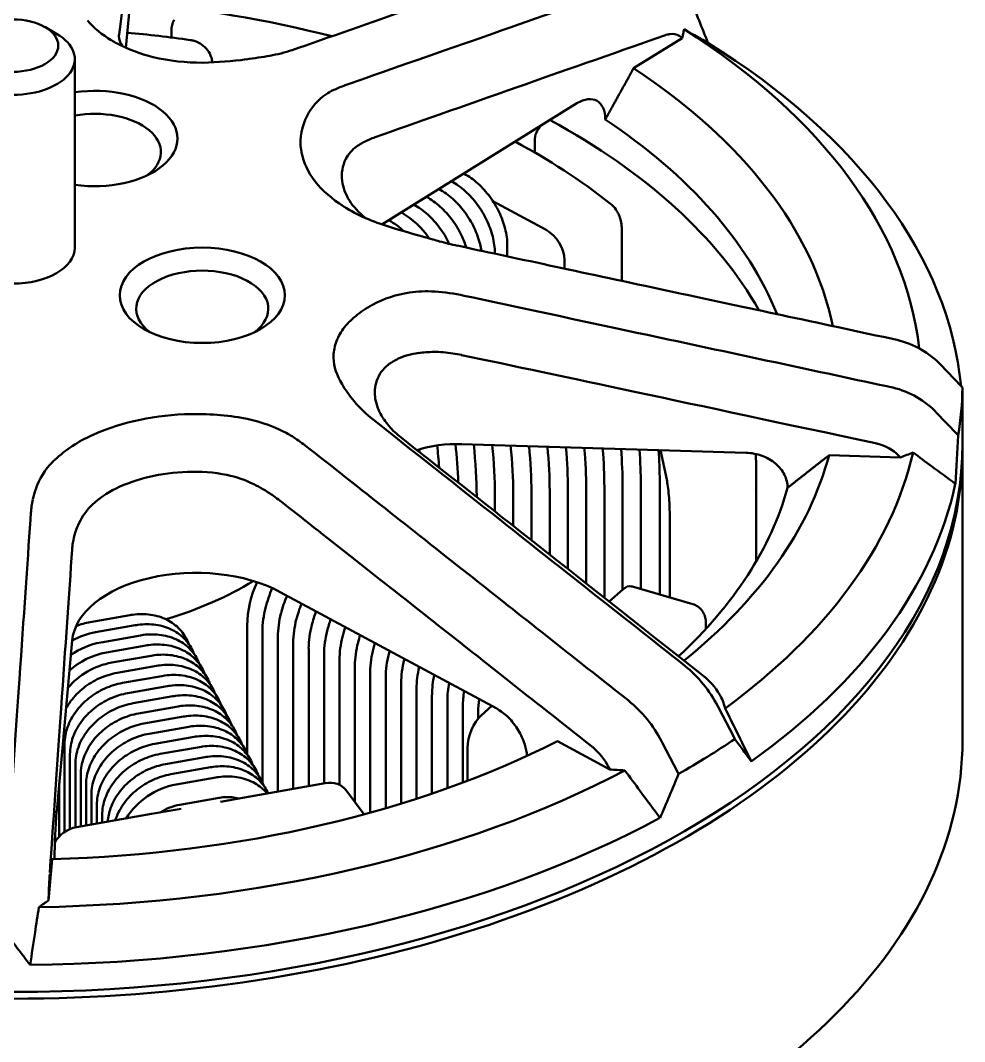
# Model space of a CAD drawing. Header units: millimetres. Extents: x 145 to 303, y 101 to 203.
# Drawn here: x 158.92 to 170.36, y 156.33 to 168.7 of the extents above; entities that cross this region are included whole.
import ezdxf

# ---------------------------------------------------------------- set-up
doc = ezdxf.new("R2010")
doc.units = ezdxf.units.MM
doc.header["$LTSCALE"] = 0.75
doc.layers.add('Visible', color=7, linetype='Continuous', lineweight=50)

msp = doc.modelspace()

# ---------------------------------------------------------------- linework, layer by layer
at = {"layer": 'Visible', "extrusion": (-1e-16, 0.816497, 0.57735)}
for p, q in [((160.3, 169.435), (160.203, 168.363)), ((159.222, 168.616), (159.363, 168.534)), ((160.754, 168.489), (160.754, 168.573)), ((160.025, 168.457), (160.028, 168.455)), ((166.35, 168.116), (166.94, 168.482)), ((166.928, 168.493), (166.937, 168.485)), ((166.937, 168.485), (166.94, 168.482)), ((162.217, 168.336), (162.291, 168.362)), ((159.583, 165.942), (159.583, 168.228)), ((161.134, 168.184), (161.139, 168.184)), ((162.931, 167.936), (162.858, 167.91)), ((165.664, 167.692), (163.3, 166.227)), ((165.153, 167.096), (165.153, 167.237)), ((164.293, 166.843), (164.299, 166.84)), ((163.99, 166.655), (163.995, 166.652)), ((164.142, 166.749), (164.147, 166.746)), ((163.838, 166.561), (163.843, 166.558)), ((163.686, 166.467), (163.692, 166.464)), ((164.647, 166.507), (165.293, 166.159)), ((163.383, 166.279), (163.388, 166.276)), ((163.535, 166.373), (163.54, 166.37)), ((166.206, 166.191), (166.206, 165.543)), ((164.216, 165.969), (164.325, 165.945)), ((164.821, 165.973), (164.821, 165.839)), ((164.67, 165.879), (164.67, 165.872)), ((165.514, 165.795), (165.514, 165.691)), ((164.406, 165.34), (164.298, 165.363)), ((163.189, 165.254), (163.186, 165.251)), ((169.47, 164.843), (169.503, 164.836)), ((162.716, 164.613), (162.717, 164.61)), ((163.49, 164.596), (163.492, 164.597)), ((170.064, 164.533), (170.32, 164.264)), ((163.217, 164.222), (163.217, 164.224)), ((169.451, 164.259), (169.417, 164.266)), ((170.32, 164.264), (170.333, 164.25)), ((170.333, 164.174), (170.333, 163.574)), ((170.267, 163.686), (170.012, 163.955)), ((163.195, 163.864), (163.275, 163.802)), ((170.28, 163.673), (170.267, 163.686)), ((167.713, 163.462), (164.268, 163.566)), ((162.494, 163.456), (162.415, 163.519)), ((166.675, 163.493), (166.751, 163.138)), ((168.717, 163.431), (169.581, 163.405)), ((169.563, 163.425), (169.576, 163.411)), ((170.333, 163.492), (170.333, 159.981)), ((167.833, 163.329), (167.833, 162.144)), ((169.576, 163.411), (169.581, 163.405)), ((166.217, 161.806), (166.217, 163.065)), ((166.438, 163.081), (166.438, 161.811)), ((166.667, 163.121), (166.667, 161.745)), ((164.451, 162.94), (164.451, 162.925)), ((164.671, 162.751), (164.671, 162.956)), ((164.892, 162.971), (164.892, 162.577)), ((165.113, 162.987), (165.113, 162.403)), ((165.334, 163.003), (165.334, 162.229)), ((165.555, 163.018), (165.555, 162.055)), ((165.776, 163.034), (165.776, 161.881)), ((165.996, 163.05), (165.996, 161.707)), ((167.805, 163.013), (167.805, 163.013)), ((159.052, 162.734), (159.046, 162.652)), ((166.788, 162.72), (166.788, 161.71)), ((167.068, 161.629), (166.321, 161.845)), ((164.693, 160.365), (162.072, 161.775)), ((166.219, 161.807), (166.055, 161.661)), ((160.249, 161.496), (159.771, 161.412)), ((160.314, 161.374), (159.836, 161.289)), ((161.669, 161.371), (161.669, 159.82)), ((167.226, 161.393), (167.226, 161.331)), ((160.379, 161.251), (159.901, 161.166)), ((161.856, 161.301), (161.856, 159.471)), ((162.042, 161.231), (162.042, 159.359)), ((159.551, 161.187), (159.364, 159.122)), ((160.444, 161.128), (159.966, 161.043)), ((162.229, 161.161), (162.229, 159.392)), ((162.416, 161.091), (162.416, 159.425)), ((160.509, 161.005), (160.031, 160.921)), ((162.602, 161.022), (162.602, 159.458)), ((160.574, 160.882), (160.096, 160.798)), ((162.789, 160.952), (162.789, 159.441)), ((162.975, 160.882), (162.975, 159.234)), ((166.945, 160.903), (166.969, 160.884)), ((160.639, 160.759), (160.161, 160.675)), ((163.162, 160.812), (163.162, 159.104)), ((163.349, 160.742), (163.349, 159.157)), ((160.704, 160.636), (160.226, 160.552)), ((163.535, 160.672), (163.535, 159.213)), ((163.722, 160.602), (163.722, 159.272)), ((160.769, 160.514), (160.291, 160.429)), ((163.908, 160.532), (163.908, 159.334)), ((164.095, 160.462), (164.095, 159.399)), ((166.287, 160.462), (166.263, 160.481)), ((167.421, 160.48), (167.411, 160.499)), ((167.425, 160.472), (167.421, 160.48)), ((160.834, 160.391), (160.356, 160.306)), ((164.282, 160.392), (164.282, 159.467)), ((164.633, 160.397), (164.504, 160.282)), ((167.38, 160.377), (167.568, 160.014)), ((160.899, 160.268), (160.421, 160.184)), ((164.468, 160.322), (164.468, 160.245)), ((160.964, 160.145), (160.486, 160.061)), ((161.03, 160.022), (160.551, 159.938)), ((165.428, 159.969), (166.061, 159.628)), ((166.665, 160.013), (166.665, 160.013)), ((167.568, 160.014), (167.577, 159.996)), ((159.46, 159.936), (159.46, 158.871)), ((161.095, 159.899), (160.616, 159.815)), ((164.339, 159.891), (164.339, 159.489)), ((166.885, 159.591), (166.697, 159.954)), ((159.525, 159.813), (159.525, 158.906)), ((161.16, 159.777), (160.681, 159.692)), ((165.048, 159.834), (165.048, 159.834)), ((159.59, 159.69), (159.59, 158.926)), ((161.225, 159.654), (160.747, 159.569)), ((166.047, 159.654), (166.057, 159.636)), ((166.057, 159.636), (166.061, 159.628)), ((159.655, 159.567), (159.655, 158.938)), ((161.29, 159.531), (160.812, 159.446)), ((166.894, 159.573), (166.885, 159.591)), ((159.395, 159.467), (159.395, 158.817)), ((159.72, 159.445), (159.72, 158.949)), ((162.615, 159.46), (161.707, 159.3)), ((163.088, 159.084), (162.866, 159.38)), ((159.785, 159.322), (159.785, 158.961)), ((161.333, 159.285), (160.855, 159.2)), ((161.707, 159.3), (161.348, 159.237)), ((159.85, 159.199), (159.85, 158.972)), ((160.87, 159.152), (160.511, 159.089)), ((160.511, 159.089), (159.603, 158.929)), ((159.915, 159.076), (159.915, 158.984)), ((159.266, 158.043), (159.311, 158.542)), ((159.266, 158.051), (159.267, 158.072)), ((159.266, 158.043), (159.266, 158.051))]:
    msp.add_line(p, q, dxfattribs=at)
at = {"layer": 'Visible', "extrusion": (1e-16, 1e-16, -1)}
for centre, radius, start, end in [((-160.628, 169.475), 1.184, 300.6248, 318.7904), ((-137.892, 171.499), 31.359, 202.3516, 203.4073)]:
    msp.add_arc(centre, radius, start, end, dxfattribs=at)
at = {"layer": 'Visible'}
for centre, radius, start, end in [((161.018, 168.574), 0.264, 151.2628, 179.914), ((160.275, 168.505), 0.157, 172.4325, 188.1131), ((158.871, 153.705), 14.903, 81.8586, 84.8105), ((163.026, 167.203), 0.72, 115.2955, 124.0935), ((165.41, 167.239), 0.257, 134.3757, 180.4821), ((163.236, 166.831), 0.415, 125.9742, 153.1129), ((161.276, 160.369), 7.765, 51.861, 62.0486), ((163.28, 166.813), 0.463, 153.5516, 187.3274), ((162.948, 165.484), 0.906, 46.6453, 60.9381), ((163.053, 165.513), 0.985, 33.4101, 60.3713), ((163.775, 162.928), 2.491, 77.8809, 86.1358), ((163.838, 164.035), 1.381, 98.4062, 118.0136), ((169.287, 163.763), 1.094, 45.7275, 78.6117), ((163.863, 163.791), 0.887, 97.6385, 114.6784), ((163.923, 163.411), 1.271, 89.6833, 98.0843), ((163.924, 163.11), 1.573, 81.382, 89.7688), ((163.893, 162.872), 1.813, 78.0488, 81.5323), ((163.621, 164.199), 0.405, 143.5401, 176.524), ((169.234, 163.187), 1.094, 45.6561, 78.563), ((163.916, 164.266), 0.713, 201.6676, 214.3759), ((161.331, 162.188), 1.718, 63.0946, 80.874), ((161.397, 162.337), 1.556, 56.7996, 62.7852), ((160.45, 162.185), 1.627, 115.0432, 134.2166), ((169.175, 163.041), 0.546, 44.6398, 77.0629), ((161.038, 161.318), 1.915, 78.2939, 92.7293), ((161.141, 161.843), 1.38, 63.752, 78.0794), ((160.074, 162.684), 1.021, 160.7537, 167.8967), ((163.017, 161.336), 1.348, 155.5113, 178.5073), ((163.034, 161.287), 1.179, 165.3962, 179.3253), ((163.221, 161.218), 1.179, 165.3962, 179.3253), ((163.407, 161.148), 1.179, 165.3962, 179.3253), ((163.594, 161.078), 1.179, 165.3962, 179.3253), ((159.998, 160.392), 0.912, 100.2192, 119.3158), ((163.781, 161.008), 1.179, 165.3962, 179.3253), ((163.967, 160.938), 1.179, 165.3962, 179.3253), ((160.063, 160.266), 0.915, 100.241, 125.2695), ((164.154, 160.868), 1.179, 165.3962, 179.3253), ((164.34, 160.798), 1.179, 165.3962, 179.3253), ((160.128, 160.144), 0.914, 100.2378, 131.8566), ((164.527, 160.728), 1.179, 165.3962, 179.3253), ((164.714, 160.658), 1.179, 165.3962, 179.3253), ((160.191, 160.027), 0.908, 100.151, 139.6277), ((164.885, 160.589), 1.164, 166.0945, 179.3863), ((165.99, 159.672), 1.558, 27.6441, 51.0742), ((165.047, 160.522), 1.138, 167.3029, 179.4879), ((166.705, 160.138), 0.793, 27.0304, 49.8119), ((165.209, 160.454), 1.114, 168.5637, 179.5744), ((165.367, 160.386), 1.085, 169.8591, 179.6713), ((165.529, 160.317), 1.06, 171.2361, 179.743), ((165.309, 159.253), 1.555, 27.5357, 51.0079), ((165.341, 159.294), 0.793, 27.0304, 49.8119), ((160.966, 158.565), 0.894, 99.9202, 148.3164), ((168.227, 158.446), 8.889, 175.6387, 179.3741), ((160.974, 158.548), 0.663, 100.3085, 122.3661)]:
    msp.add_arc(centre, radius, start, end, dxfattribs=at)
at = {"layer": 'Visible', "extrusion": (0, 1e-16, -1)}
for centre, radius, start, end in [((-161.113, 170.68), 2.496, 269.5272, 283.4632), ((-164.202, 164.498), 1.082, 308.1167, 313.3708), ((-181.972, 175.08), 29.038, 322.1493, 323.1604)]:
    msp.add_arc(centre, radius, start, end, dxfattribs=at)
at = {"layer": 'Visible', "extrusion": (0, 2e-16, -1)}
msp.add_arc((-161.671, 169.936), 1.69, 251.1599, 260.691, dxfattribs=at)
at = {"layer": 'Visible', "extrusion": (0, -2e-16, -1)}
msp.add_arc((-161.044, 172.758), 4.575, 262.2667, 268.8155, dxfattribs=at)
at = {"layer": 'Visible', "extrusion": (0, -1e-16, -1)}
msp.add_arc((-164.146, 165.078), 1.542, 308.0757, 319.9292, dxfattribs=at)
at = {"layer": 'Visible', "extrusion": (-1e-16, -1e-16, -1)}
for centre, radius, start, end in [((-164.095, 164.389), 0.93, 313.1907, 325.562), ((-131.763, 165.607), 38.566, 182.8754, 183.7485)]:
    msp.add_arc(centre, radius, start, end, dxfattribs=at)
at = {"layer": 'Visible', "extrusion": (1e-16, -1e-16, -1)}
msp.add_arc((-161.326, 163.099), 5.341, 175.7583, 179.7588, dxfattribs=at)
at = {"layer": 'Visible', "extrusion": (-1e-16, 2e-16, -1)}
for centre, major_axis, ratio, start_param, end_param in [((158.833, 163.492), (-9.5, 0), 0.57735, 1.720783, 1.989385), ((158.833, 163.492), (9.5, 0), 0.57735, -0.816567, -0.314026), ((164.367, 163.331), (-0.048, 0.68), 0.099506, 1.231732, 2.189807), ((165.03, 163.378), (-0.048, 0.68), 0.099506, 1.335027, 2.189807), ((165.472, 163.409), (-0.048, 0.68), 0.099506, 1.402358, 2.189807), ((162.601, 161.499), (0.239, 0.639), 0.444696, 4.463181, 4.761774)]:
    msp.add_ellipse(centre, major_axis=major_axis, ratio=ratio, start_param=start_param, end_param=end_param, dxfattribs=at)
at = {"layer": 'Visible', "extrusion": (1e-16, 3e-16, -1)}
for centre, major_axis, ratio, start_param, end_param in [((158.833, 168.391), (0.55, 0), 0.57735, 1.570796326796014, 7.8539816339756), ((159.827, 167.103), (-0.8, 0), 0.57735, 1.261374, 3.808703), ((160.995, 162.183), (-1.539, 0.308), 0.70299, 2.021077, 2.126563)]:
    msp.add_ellipse(centre, major_axis=major_axis, ratio=ratio, start_param=start_param, end_param=end_param, dxfattribs=at)
at = {"layer": 'Visible'}
for centre, major_axis, ratio, start_param, end_param in [((158.833, 168.228), (0.75, 0), 0.57735, 2.356194, 7.068583), ((158.833, 163.9), (-11.5, 0), 0.57735, 3.197025, 3.891316), ((158.833, 164.309), (10, 0), 0.57735, 0.119123, 0.720137), ((159.827, 167.266), (-1, 0), 0.57735, 1.324713, 4.958472), ((164.366, 167.052), (-2.036, 0.385), 0.445163, -0.656702, -0.549436), ((163.824, 167.235), (1.506, 0.025), 0.665266, 2.806186, 3.20954), ((164.318, 167.221), (-2, 0), 0.57735, 0.068515, 0.69943), ((164.207, 167.177), (-1.888, 0.057), 0.584065, 0.73783, 1.100042), ((164.315, 167.125), (-1.999, 0.547), 0.553814, 1.56542, 1.672686), ((158.833, 165.942), (0.75, 0), 0.57735, 3.141593, 6.283185), ((158.833, 164.309), (11.5, 0), 0.57735, -0.095908, -0.008811), ((161.049, 162.775), (2, 0), 0.57735, 1.639312, 2.270226), ((161.073, 163.06), (-1.736, 0.016), 0.500853, 4.406154, 4.809508), ((160.995, 162.61), (-2.029, 0.419), 0.698855, 4.090401, 4.197668), ((164.216, 162.99), (1, 0), 0.57735, 1.518436, 2.080303), ((164.588, 163.346), (-0.048, 0.68), 0.099506, 4.093378, 5.016649), ((158.833, 163.492), (11.5, 0), 0.57735, 3.135444, 6.289334), ((166.134, 163.456), (-0.048, 0.68), 0.099506, 4.093378, 4.78125), ((158.833, 164.309), (10, 0), 0.57735, -0.621815, -0.152527), ((158.833, 163.9), (11.5, 0), 0.57735, -0.67991, -0.122941), ((161.121, 162.639), (-2.072, 0.035), 0.742752, -0.145769, -0.038503), ((161.049, 161.142), (1.5, 0), 0.57735, 0.820305, 3.089233), ((162.228, 161.639), (0.239, 0.639), 0.444696, 1.447562, 1.820004), ((166.219, 161.562), (0.107, 0.281), 0.44515, 0.035866, 0.705067), ((162.415, 161.569), (0.239, 0.639), 0.444696, 1.481739, 1.820004), ((162.788, 161.429), (0.239, 0.639), 0.444696, 1.561102, 1.820004), ((162.974, 161.359), (0.239, 0.639), 0.444696, 1.600872, 1.820004), ((163.161, 161.289), (0.239, 0.639), 0.444696, 1.640786, 1.820004), ((163.348, 161.219), (0.239, 0.639), 0.444696, 1.680911, 1.820004), ((163.721, 161.079), (0.239, 0.639), 0.444696, 1.762071, 1.820004), ((163.907, 161.009), (0.239, 0.639), 0.444696, 1.80326, 1.820004), ((167.197, 160.695), (-0.137, 0.12), 0.272466, -1.47656, -1.38942), ((164.504, 160.037), (0.107, 0.281), 0.44515, 0.705067, 2.275863), ((158.833, 164.309), (10, 0), 0.57735, -1.522989, -0.850659), ((158.833, 164.309), (11.5, 0), 0.57735, -0.79404, -0.706943), ((162.615, 159.215), (0.268, 0.139), 0.777363, 0.128208, 1.187615), ((158.833, 163.9), (-11.5, 0), 0.57735, 1.589018, 2.32052), ((159.603, 158.684), (0.268, 0.139), 0.777363, 1.187615, 2.30834)]:
    msp.add_ellipse(centre, major_axis=major_axis, ratio=ratio, start_param=start_param, end_param=end_param, dxfattribs=at)
at = {"layer": 'Visible', "extrusion": (5e-16, 0, -1)}
msp.add_ellipse((166.728, 168.45), major_axis=(0.129, 0.061), ratio=0.41416, start_param=-1.325915, end_param=-1.238775, dxfattribs=at)
at = {"layer": 'Visible', "extrusion": (1e-16, 1e-16, -1)}
for centre, major_axis, ratio, start_param, end_param in [((158.833, 164.309), (11, 0), 0.57735, -0.739313, -0.065532), ((158.833, 164.309), (11, 0), 0.57735, 0.133351, 0.6695), ((161.111, 162.206), (-1.561, 0.06), 0.743846, 0.198711, 0.280443), ((158.833, 164.309), (11, 0), 0.57735, 0.831483, 1.542165)]:
    msp.add_ellipse(centre, major_axis=major_axis, ratio=ratio, start_param=start_param, end_param=end_param, dxfattribs=at)
at = {"layer": 'Visible', "extrusion": (0, 2e-16, -1)}
for centre, major_axis, ratio, start_param, end_param in [((158.833, 163.9), (9.5, 0), 0.57735, -0.714846, -0.227866), ((161.127, 165.205), (0.8, 0), 0.57735, 2.474482, 6.950296), ((165.913, 163.44), (-0.048, 0.68), 0.099506, 1.468879, 2.189807), ((161.001, 162.221), (-1.534, 0.348), 0.680695, 2.10871, 2.179218), ((158.833, 163.9), (-9.5, 0), 0.57735, 3.299411, 3.69914), ((158.833, 163.492), (4, 0), 0.57735, 0.755279, 1.08899), ((158.833, 159.981), (11.5, 0), 0.57735, 0, 3.141593)]:
    msp.add_ellipse(centre, major_axis=major_axis, ratio=ratio, start_param=start_param, end_param=end_param, dxfattribs=at)
at = {"layer": 'Visible', "extrusion": (0, 1e-16, -1)}
for centre, major_axis, ratio, start_param, end_param in [((164.373, 166.671), (-1.553, 0.25), 0.431196, 0.598196, 0.668704), ((164.361, 166.622), (-1.54, 0.301), 0.44908, 0.478036, 0.583522), ((158.833, 163.574), (-11.5, 0), 0.57735, 3.141593, 6.283185), ((160.997, 162.179), (-1.533, 0.3), 0.707492, 1.942418, 2.02415)]:
    msp.add_ellipse(centre, major_axis=major_axis, ratio=ratio, start_param=start_param, end_param=end_param, dxfattribs=at)
at = {"layer": 'Visible', "extrusion": (-1e-16, -2e-16, -1)}
msp.add_ellipse((164.353, 166.615), major_axis=(-1.531, 0.31), ratio=0.451983, start_param=0.393131, end_param=0.474863, dxfattribs=at)
at = {"layer": 'Visible', "extrusion": (0, 4e-16, -1)}
for centre, start_param, end_param in [((164.318, 166.813), -0.630143, -0.068515), ((161.049, 162.367), 0.871367, 1.502281)]:
    msp.add_ellipse(centre, major_axis=(-1.5, 0), ratio=0.57735, start_param=start_param, end_param=end_param, dxfattribs=at)
at = {"layer": 'Visible', "extrusion": (1e-16, 2e-16, -1)}
for centre, major_axis, ratio, start_param, end_param in [((165.293, 165.914), (-0.16, 0.255), 0.59699, 0.810012, 2.380808), ((164.147, 163.315), (-0.048, 0.68), 0.099506, 1.199135, 1.897194), ((164.809, 163.362), (-0.048, 0.68), 0.099506, 1.30095, 2.189807), ((165.251, 163.393), (-0.048, 0.68), 0.099506, 1.368814, 2.189807), ((163.534, 161.149), (0.239, 0.639), 0.444696, 4.463181, 4.561871)]:
    msp.add_ellipse(centre, major_axis=major_axis, ratio=ratio, start_param=start_param, end_param=end_param, dxfattribs=at)
at = {"layer": 'Visible'}
msp.add_ellipse((161.127, 165.368), major_axis=(1, 0), ratio=0.57735, dxfattribs=at)
at = {"layer": 'Visible', "extrusion": (-3e-16, 2e-16, -1)}
msp.add_ellipse((163.926, 163.3), major_axis=(-0.048, 0.68), ratio=0.099506, start_param=1.201795, end_param=1.601192, dxfattribs=at)
at = {"layer": 'Visible', "extrusion": (1e-16, 0, -1)}
msp.add_ellipse((169.27, 163.515), major_axis=(-0.192, 0.042), ratio=0.319138, start_param=1.553037, end_param=1.640177, dxfattribs=at)
at = {"layer": 'Visible', "extrusion": (2e-16, 2e-16, -1)}
msp.add_ellipse((163.705, 163.284), major_axis=(-0.048, 0.68), ratio=0.099506, start_param=1.252019, end_param=1.299768, dxfattribs=at)
at = {"layer": 'Visible', "extrusion": (0, 3e-16, -1)}
for centre, major_axis, ratio, start_param, end_param in [((165.693, 163.425), (-0.048, 0.68), 0.099506, 1.4357, 2.189807), ((161.118, 162.212), (-1.569, 0.044), 0.742904, 0.100912, 0.206398)]:
    msp.add_ellipse(centre, major_axis=major_axis, ratio=ratio, start_param=start_param, end_param=end_param, dxfattribs=at)
at = {"layer": 'Visible', "extrusion": (-1e-16, 0, -1)}
for centre, major_axis, ratio, start_param, end_param in [((166.355, 163.472), (-0.048, 0.68), 0.099506, 1.534906, 2.189807), ((161.122, 162.249), (1.573, 0.04), 0.739864, 3.211548, 3.282056)]:
    msp.add_ellipse(centre, major_axis=major_axis, ratio=ratio, start_param=start_param, end_param=end_param, dxfattribs=at)
at = {"layer": 'Visible', "extrusion": (-1.2e-15, 1e-16, -1)}
msp.add_ellipse((166.751, 162.893), major_axis=(-0.021, 0.3), ratio=0.099706, start_param=0.622008, end_param=2.192805, dxfattribs=at)
at = {"layer": 'Visible', "extrusion": (-3e-16, 1e-16, -1)}
msp.add_ellipse((165.833, 159.851), major_axis=(-0.137, 0.12), ratio=0.272466, start_param=1.38942, end_param=1.47656, dxfattribs=at)
at = {"layer": 'Visible', "extrusion": (4.9e-15, 0, -1)}
msp.add_ellipse((159.301, 157.866), major_axis=(0.013, 0.742), ratio=0.053704, start_param=-1.290492, end_param=-0.832225, dxfattribs=at)
at = {"layer": 'Visible'}
for points in [[(160.119, 168.526), (160.184, 169.012), (160.263, 169.607), (160.382, 170.503)], [(162.623, 167.799), (162.526, 167.734), (162.448, 167.644), (162.396, 167.541)], [(163.942, 165.413), (163.837, 165.42), (163.733, 165.415), (163.636, 165.401)], [(162.717, 164.61), (162.72, 164.504), (162.757, 164.399), (162.82, 164.291)], [(164.268, 164.645), (165.498, 164.385), (167.006, 164.063), (169.28, 163.577)], [(162.82, 164.291), (162.858, 164.225), (162.908, 164.156), (162.966, 164.085)], [(163.254, 164.002), (163.225, 164.077), (163.212, 164.15), (163.217, 164.222)], [(167.204, 160.754), (165.539, 162.068), (164.434, 162.938), (163.534, 163.646)], [(159.316, 163.351), (159.223, 163.257), (159.154, 163.147), (159.11, 163.021)], [(159.623, 162.584), (159.658, 162.665), (159.706, 162.739), (159.769, 162.807)], [(159.771, 161.412), (159.712, 161.402), (159.655, 161.385), (159.599, 161.363)]]:
    msp.add_open_spline(points, degree=3, dxfattribs=at)
for points, knots in [([(162.291, 168.362), (162.76, 168.526), (163.268, 168.704), (164.38, 169.093), (165.075, 169.336), (165.714, 169.559)], [0, 0, 0, 0, 0.2113018, 0.2113018, 0.5033978, 0.5033978, 0.5033978, 0.5033978]), ([(166.445, 169.165), (165.755, 168.924), (164.399, 168.45), (163.419, 168.107), (162.931, 167.936)], [0.2160154, 0.2160154, 0.2160154, 0.2160154, 0.4651806, 0.7974009, 0.7974009, 0.7974009, 0.7974009]), ([(163.221, 167.282), (163.709, 167.454), (164.689, 167.8), (166.045, 168.275), (166.735, 168.517)], [-0.7974009, -0.7974009, -0.7974009, -0.7974009, -0.4651806, -0.2160154, -0.2160154, -0.2160154, -0.2160154]), ([(166.746, 168.521), (166.762, 168.526), (166.777, 168.529), (166.83, 168.536), (166.873, 168.528), (166.911, 168.506), (166.92, 168.5), (166.928, 168.493)], [0.46942376, 0.46942376, 0.46942376, 0.46942376, 0.48259064, 0.48259064, 0.51973611, 0.51973611, 0.53031952, 0.53031952, 0.53031952, 0.53031952]), ([(160.16, 168.391), (160.148, 168.406), (160.14, 168.421), (160.133, 168.437), (160.126, 168.452), (160.122, 168.467), (160.12, 168.483)], [-0.02386308, -0.02386308, -0.02386308, -0.02386308, -0.01193075, -0.01193075, -0.01193075, 0, 0, 0, 0]), ([(166.007, 167.496), (166.007, 167.546), (165.998, 167.599), (165.965, 167.672), (165.937, 167.705), (165.877, 167.739), (165.835, 167.747), (165.757, 167.737), (165.707, 167.718), (165.664, 167.692)], [-0.29711815, -0.29711815, -0.29711815, -0.29711815, -0.27864017, -0.27864017, -0.26010943, -0.26010943, -0.24151094, -0.24151094, -0.22284965, -0.22284965, -0.22284965, -0.22284965]), ([(164.325, 165.945), (165.039, 165.793), (166.474, 165.485), (168.46, 165.06), (169.47, 164.843)], [0.1184655, 0.1184655, 0.1184655, 0.1184655, 0.4506858, 0.6998511, 0.6998511, 0.6998511, 0.6998511]), ([(163.186, 165.251), (163.111, 165.211), (163.043, 165.165), (162.926, 165.068), (162.875, 165.015), (162.835, 164.961)], [0, 0, 0, 0, 0.03072269, 0.03072269, 0.06158517, 0.06158517, 0.06158517, 0.06158517]), ([(162.835, 164.961), (162.795, 164.906), (162.765, 164.849), (162.725, 164.732), (162.715, 164.673), (162.716, 164.613)], [0, 0, 0, 0, 0.0307917, 0.0307917, 0.06144393, 0.06144393, 0.06144393, 0.06144393]), ([(163.295, 164.44), (163.319, 164.472), (163.347, 164.501), (163.412, 164.553), (163.449, 164.576), (163.49, 164.596)], [-0.03585364, -0.03585364, -0.03585364, -0.03585364, -0.01792498, -0.01792498, 0, 0, 0, 0]), ([(163.275, 163.802), (163.777, 163.405), (164.323, 162.974), (165.514, 162.033), (166.26, 161.444), (166.945, 160.903)], [0, 0, 0, 0, 0.2113018, 0.2113018, 0.5033978, 0.5033978, 0.5033978, 0.5033978]), ([(166.263, 160.481), (165.523, 161.065), (164.069, 162.214), (163.018, 163.043), (162.494, 163.456)], [0.2160154, 0.2160154, 0.2160154, 0.2160154, 0.4651806, 0.7974009, 0.7974009, 0.7974009, 0.7974009]), ([(168.215, 163.038), (168.215, 163.089), (168.201, 163.148), (168.153, 163.243), (168.112, 163.294), (168.025, 163.368), (167.963, 163.404), (167.848, 163.446), (167.775, 163.46), (167.713, 163.462)], [-0.29711815, -0.29711815, -0.29711815, -0.29711815, -0.27864017, -0.27864017, -0.26010943, -0.26010943, -0.24151094, -0.24151094, -0.22284965, -0.22284965, -0.22284965, -0.22284965]), ([(159.769, 162.807), (159.778, 162.816), (159.787, 162.825), (159.872, 162.908), (159.967, 162.973), (160.083, 163.029)], [0.28960554, 0.28960554, 0.28960554, 0.28960554, 0.29376759, 0.29376759, 0.32827462, 0.32827462, 0.32827462, 0.32827462]), ([(162.072, 162.879), (162.595, 162.467), (163.647, 161.64), (165.101, 160.493), (165.84, 159.909)], [-0.7974009, -0.7974009, -0.7974009, -0.7974009, -0.4651806, -0.2160154, -0.2160154, -0.2160154, -0.2160154]), ([(160.962, 161.15), (160.96, 161.155), (160.958, 161.159), (160.934, 161.222), (160.899, 161.276), (160.812, 161.37), (160.76, 161.409), (160.64, 161.47), (160.572, 161.491), (160.431, 161.512), (160.357, 161.512), (160.272, 161.5), (160.26, 161.498), (160.249, 161.496)], [4.996911, 4.996911, 4.996911, 4.996911, 5.018188, 5.018188, 5.310702, 5.310702, 5.606835, 5.606835, 5.919289, 5.919289, 6.233448, 6.233448, 6.283185, 6.283185, 6.283185, 6.283185]), ([(161.027, 161.027), (161.025, 161.032), (161.024, 161.036), (160.999, 161.099), (160.964, 161.153), (160.877, 161.247), (160.825, 161.286), (160.705, 161.347), (160.637, 161.368), (160.496, 161.389), (160.422, 161.389), (160.337, 161.377), (160.326, 161.376), (160.314, 161.374)], [4.996911, 4.996911, 4.996911, 4.996911, 5.018188, 5.018188, 5.310702, 5.310702, 5.606835, 5.606835, 5.919289, 5.919289, 6.233448, 6.233448, 6.283185, 6.283185, 6.283185, 6.283185]), ([(161.092, 160.905), (161.09, 160.909), (161.089, 160.913), (161.064, 160.976), (161.029, 161.031), (160.942, 161.124), (160.89, 161.163), (160.77, 161.224), (160.702, 161.245), (160.561, 161.266), (160.487, 161.266), (160.402, 161.255), (160.391, 161.253), (160.379, 161.251)], [4.996911, 4.996911, 4.996911, 4.996911, 5.018188, 5.018188, 5.310702, 5.310702, 5.606835, 5.606835, 5.919289, 5.919289, 6.233448, 6.233448, 6.283185, 6.283185, 6.283185, 6.283185]), ([(161.157, 160.782), (161.155, 160.786), (161.154, 160.79), (161.129, 160.853), (161.094, 160.908), (161.007, 161.001), (160.955, 161.04), (160.835, 161.101), (160.767, 161.122), (160.626, 161.143), (160.552, 161.143), (160.467, 161.132), (160.456, 161.13), (160.444, 161.128)], [4.996911, 4.996911, 4.996911, 4.996911, 5.018188, 5.018188, 5.310702, 5.310702, 5.606835, 5.606835, 5.919289, 5.919289, 6.233448, 6.233448, 6.283185, 6.283185, 6.283185, 6.283185]), ([(161.222, 160.659), (161.22, 160.663), (161.219, 160.668), (161.194, 160.731), (161.159, 160.785), (161.073, 160.878), (161.02, 160.917), (160.9, 160.978), (160.832, 160.999), (160.691, 161.02), (160.617, 161.02), (160.532, 161.009), (160.521, 161.007), (160.509, 161.005)], [4.996911, 4.996911, 4.996911, 4.996911, 5.018188, 5.018188, 5.310702, 5.310702, 5.606835, 5.606835, 5.919289, 5.919289, 6.233448, 6.233448, 6.283185, 6.283185, 6.283185, 6.283185]), ([(161.287, 160.536), (161.285, 160.54), (161.284, 160.545), (161.259, 160.608), (161.224, 160.662), (161.138, 160.755), (161.085, 160.795), (160.965, 160.855), (160.897, 160.876), (160.756, 160.897), (160.682, 160.897), (160.597, 160.886), (160.586, 160.884), (160.574, 160.882)], [4.996911, 4.996911, 4.996911, 4.996911, 5.018188, 5.018188, 5.310702, 5.310702, 5.606835, 5.606835, 5.919289, 5.919289, 6.233448, 6.233448, 6.283185, 6.283185, 6.283185, 6.283185]), ([(160.096, 160.798), (160.023, 160.785), (159.95, 160.762), (159.812, 160.7), (159.747, 160.66), (159.63, 160.566), (159.577, 160.512), (159.512, 160.425), (159.493, 160.395), (159.476, 160.364)], [0, 0, 0, 0, 0.314159, 0.314159, 0.628319, 0.628319, 0.942478, 0.942478, 1.095906, 1.095906, 1.095906, 1.095906]), ([(161.352, 160.413), (161.35, 160.418), (161.349, 160.422), (161.324, 160.485), (161.29, 160.539), (161.203, 160.633), (161.15, 160.672), (161.03, 160.733), (160.963, 160.754), (160.821, 160.775), (160.747, 160.775), (160.662, 160.763), (160.651, 160.761), (160.639, 160.759)], [4.996911, 4.996911, 4.996911, 4.996911, 5.018188, 5.018188, 5.310702, 5.310702, 5.606835, 5.606835, 5.919289, 5.919289, 6.233448, 6.233448, 6.283185, 6.283185, 6.283185, 6.283185]), ([(160.161, 160.675), (160.088, 160.662), (160.015, 160.639), (159.878, 160.577), (159.812, 160.537), (159.695, 160.443), (159.642, 160.389), (159.555, 160.272), (159.52, 160.208), (159.473, 160.074), (159.46, 160.005), (159.46, 159.936)], [0, 0, 0, 0, 0.314159, 0.314159, 0.628319, 0.628319, 0.942478, 0.942478, 1.256637, 1.256637, 1.570796, 1.570796, 1.570796, 1.570796]), ([(161.417, 160.29), (161.415, 160.295), (161.414, 160.299), (161.389, 160.362), (161.355, 160.416), (161.268, 160.51), (161.215, 160.549), (161.095, 160.61), (161.028, 160.631), (160.886, 160.652), (160.813, 160.652), (160.727, 160.64), (160.716, 160.639), (160.704, 160.636)], [4.996911, 4.996911, 4.996911, 4.996911, 5.018188, 5.018188, 5.310702, 5.310702, 5.606835, 5.606835, 5.919289, 5.919289, 6.233448, 6.233448, 6.283185, 6.283185, 6.283185, 6.283185]), ([(160.226, 160.552), (160.153, 160.539), (160.08, 160.516), (159.943, 160.454), (159.877, 160.414), (159.76, 160.32), (159.707, 160.267), (159.62, 160.149), (159.585, 160.085), (159.538, 159.951), (159.525, 159.882), (159.525, 159.813)], [0, 0, 0, 0, 0.314159, 0.314159, 0.628319, 0.628319, 0.942478, 0.942478, 1.256637, 1.256637, 1.570796, 1.570796, 1.570796, 1.570796]), ([(161.482, 160.168), (161.481, 160.172), (161.479, 160.176), (161.454, 160.239), (161.42, 160.293), (161.333, 160.387), (161.28, 160.426), (161.16, 160.487), (161.093, 160.508), (160.951, 160.529), (160.878, 160.529), (160.793, 160.517), (160.781, 160.516), (160.769, 160.514)], [4.996911, 4.996911, 4.996911, 4.996911, 5.018188, 5.018188, 5.310702, 5.310702, 5.606835, 5.606835, 5.919289, 5.919289, 6.233448, 6.233448, 6.283185, 6.283185, 6.283185, 6.283185]), ([(160.291, 160.429), (160.218, 160.416), (160.145, 160.394), (160.008, 160.331), (159.942, 160.291), (159.825, 160.198), (159.772, 160.144), (159.685, 160.026), (159.65, 159.962), (159.603, 159.828), (159.59, 159.759), (159.59, 159.69)], [0, 0, 0, 0, 0.314159, 0.314159, 0.628319, 0.628319, 0.942478, 0.942478, 1.256637, 1.256637, 1.570796, 1.570796, 1.570796, 1.570796]), ([(161.547, 160.045), (161.546, 160.049), (161.544, 160.053), (161.519, 160.116), (161.485, 160.171), (161.398, 160.264), (161.345, 160.303), (161.225, 160.364), (161.158, 160.385), (161.016, 160.406), (160.943, 160.406), (160.858, 160.395), (160.846, 160.393), (160.834, 160.391)], [4.996911, 4.996911, 4.996911, 4.996911, 5.018188, 5.018188, 5.310702, 5.310702, 5.606835, 5.606835, 5.919289, 5.919289, 6.233448, 6.233448, 6.283185, 6.283185, 6.283185, 6.283185]), ([(160.356, 160.306), (160.283, 160.293), (160.21, 160.271), (160.073, 160.208), (160.008, 160.168), (159.89, 160.075), (159.837, 160.021), (159.75, 159.903), (159.716, 159.839), (159.668, 159.706), (159.655, 159.636), (159.655, 159.567)], [0, 0, 0, 0, 0.314159, 0.314159, 0.628319, 0.628319, 0.942478, 0.942478, 1.256637, 1.256637, 1.570796, 1.570796, 1.570796, 1.570796]), ([(161.612, 159.922), (161.611, 159.926), (161.609, 159.93), (161.584, 159.994), (161.55, 160.048), (161.463, 160.141), (161.41, 160.18), (161.29, 160.241), (161.223, 160.262), (161.081, 160.283), (161.008, 160.283), (160.923, 160.272), (160.911, 160.27), (160.899, 160.268)], [4.996911, 4.996911, 4.996911, 4.996911, 5.018188, 5.018188, 5.310702, 5.310702, 5.606835, 5.606835, 5.919289, 5.919289, 6.233448, 6.233448, 6.283185, 6.283185, 6.283185, 6.283185]), ([(160.421, 160.184), (160.348, 160.171), (160.275, 160.148), (160.138, 160.085), (160.073, 160.046), (159.955, 159.952), (159.903, 159.898), (159.815, 159.78), (159.781, 159.716), (159.733, 159.583), (159.72, 159.513), (159.72, 159.445)], [6.283185, 6.283185, 6.283185, 6.283185, 6.597345, 6.597345, 6.911504, 6.911504, 7.225663, 7.225663, 7.539822, 7.539822, 7.853982, 7.853982, 7.853982, 7.853982]), ([(161.677, 159.799), (161.676, 159.803), (161.674, 159.808), (161.649, 159.871), (161.615, 159.925), (161.528, 160.018), (161.475, 160.057), (161.356, 160.118), (161.288, 160.139), (161.146, 160.16), (161.073, 160.16), (160.988, 160.149), (160.976, 160.147), (160.964, 160.145)], [4.996911, 4.996911, 4.996911, 4.996911, 5.018188, 5.018188, 5.310702, 5.310702, 5.606835, 5.606835, 5.919289, 5.919289, 6.233448, 6.233448, 6.283185, 6.283185, 6.283185, 6.283185]), ([(160.486, 160.061), (160.413, 160.048), (160.341, 160.025), (160.203, 159.963), (160.138, 159.923), (160.02, 159.829), (159.968, 159.775), (159.88, 159.657), (159.846, 159.593), (159.798, 159.46), (159.785, 159.391), (159.785, 159.322)], [0, 0, 0, 0, 0.314159, 0.314159, 0.628319, 0.628319, 0.942478, 0.942478, 1.256637, 1.256637, 1.570796, 1.570796, 1.570796, 1.570796]), ([(161.742, 159.676), (161.741, 159.68), (161.739, 159.685), (161.714, 159.748), (161.68, 159.802), (161.593, 159.896), (161.54, 159.935), (161.421, 159.996), (161.353, 160.016), (161.211, 160.037), (161.138, 160.037), (161.053, 160.026), (161.041, 160.024), (161.03, 160.022)], [4.996911, 4.996911, 4.996911, 4.996911, 5.018188, 5.018188, 5.310702, 5.310702, 5.606835, 5.606835, 5.919289, 5.919289, 6.233448, 6.233448, 6.283185, 6.283185, 6.283185, 6.283185]), ([(160.551, 159.938), (160.478, 159.925), (160.406, 159.902), (160.268, 159.84), (160.203, 159.8), (160.085, 159.706), (160.033, 159.652), (159.945, 159.534), (159.911, 159.47), (159.863, 159.337), (159.85, 159.268), (159.85, 159.199)], [0, 0, 0, 0, 0.314159, 0.314159, 0.628319, 0.628319, 0.942478, 0.942478, 1.256637, 1.256637, 1.570796, 1.570796, 1.570796, 1.570796]), ([(161.807, 159.553), (161.806, 159.558), (161.804, 159.562), (161.779, 159.625), (161.745, 159.679), (161.658, 159.773), (161.605, 159.812), (161.486, 159.873), (161.418, 159.894), (161.277, 159.915), (161.203, 159.915), (161.118, 159.903), (161.106, 159.901), (161.095, 159.899)], [4.996911, 4.996911, 4.996911, 4.996911, 5.018188, 5.018188, 5.310702, 5.310702, 5.606835, 5.606835, 5.919289, 5.919289, 6.233448, 6.233448, 6.283185, 6.283185, 6.283185, 6.283185]), ([(160.616, 159.815), (160.543, 159.802), (160.471, 159.779), (160.333, 159.717), (160.268, 159.677), (160.15, 159.583), (160.098, 159.529), (160.011, 159.412), (159.976, 159.348), (159.928, 159.214), (159.915, 159.145), (159.915, 159.076)], [0, 0, 0, 0, 0.314159, 0.314159, 0.628319, 0.628319, 0.942478, 0.942478, 1.256637, 1.256637, 1.570796, 1.570796, 1.570796, 1.570796]), ([(161.872, 159.43), (161.871, 159.435), (161.869, 159.439), (161.844, 159.502), (161.81, 159.556), (161.723, 159.65), (161.67, 159.689), (161.551, 159.75), (161.483, 159.771), (161.342, 159.792), (161.268, 159.792), (161.183, 159.78), (161.171, 159.779), (161.16, 159.777)], [4.996911, 4.996911, 4.996911, 4.996911, 5.018188, 5.018188, 5.310702, 5.310702, 5.606835, 5.606835, 5.919289, 5.919289, 6.233448, 6.233448, 6.283185, 6.283185, 6.283185, 6.283185]), ([(160.681, 159.692), (160.608, 159.679), (160.536, 159.657), (160.398, 159.594), (160.333, 159.554), (160.215, 159.46), (160.163, 159.407), (160.076, 159.289), (160.041, 159.225), (159.998, 159.105), (159.986, 159.05), (159.982, 158.996)], [0, 0, 0, 0, 0.314159, 0.314159, 0.628319, 0.628319, 0.942478, 0.942478, 1.256637, 1.256637, 1.506418, 1.506418, 1.506418, 1.506418]), ([(161.925, 159.339), (161.902, 159.39), (161.871, 159.438), (161.788, 159.527), (161.735, 159.566), (161.616, 159.627), (161.548, 159.648), (161.407, 159.669), (161.333, 159.669), (161.248, 159.658), (161.236, 159.656), (161.225, 159.654)], [5.048325, 5.048325, 5.048325, 5.048325, 5.310702, 5.310702, 5.606835, 5.606835, 5.919289, 5.919289, 6.233448, 6.233448, 6.283185, 6.283185, 6.283185, 6.283185]), ([(160.747, 159.569), (160.673, 159.556), (160.601, 159.534), (160.463, 159.471), (160.398, 159.431), (160.28, 159.338), (160.228, 159.284), (160.141, 159.166), (160.106, 159.102), (160.079, 159.027), (160.077, 159.02), (160.074, 159.012)], [0, 0, 0, 0, 0.314159, 0.314159, 0.628319, 0.628319, 0.942478, 0.942478, 1.256637, 1.256637, 1.293225, 1.293225, 1.293225, 1.293225]), ([(161.915, 159.337), (161.909, 159.344), (161.903, 159.35), (161.853, 159.404), (161.801, 159.443), (161.681, 159.504), (161.613, 159.525), (161.472, 159.546), (161.398, 159.546), (161.313, 159.535), (161.301, 159.533), (161.29, 159.531)], [5.26884, 5.26884, 5.26884, 5.26884, 5.310702, 5.310702, 5.606835, 5.606835, 5.919289, 5.919289, 6.233448, 6.233448, 6.283185, 6.283185, 6.283185, 6.283185]), ([(161.566, 159.275), (161.54, 159.283), (161.513, 159.288), (161.438, 159.296), (161.389, 159.294), (161.337, 159.285), (161.335, 159.285), (161.333, 159.285)], [5.7771034, 5.7771034, 5.7771034, 5.7771034, 5.969026, 5.969026, 6.2716482, 6.2716482, 6.2831853, 6.2831853, 6.2831853, 6.2831853])]:
    msp.add_open_spline(points, degree=3, knots=knots, dxfattribs=at)
at = {"layer": 'Visible', "extrusion": (-2.6887e-09, -1.07849e-09, -1)}
msp.add_open_spline([(167.25, 168.425), (167.214, 168.515), (167.178, 168.605), (167.107, 168.784), (167.071, 168.873), (167.035, 168.963)], degree=3, knots=[0, 0, 0, 0, 0.02943769, 0.02943769, 0.05887539, 0.05887539, 0.05887539, 0.05887539], dxfattribs=at)
at = {"layer": 'Visible', "extrusion": (2.60594e-07, -5.13088e-08, -1)}
msp.add_open_spline([(166.961, 168.588), (166.958, 168.57), (166.954, 168.552), (166.947, 168.517), (166.944, 168.499), (166.94, 168.482)], degree=3, knots=[0.000001, 0.000001, 0.000001, 0.000001, 0.00925, 0.00925, 0.01849901, 0.01849901, 0.01849901, 0.01849901], dxfattribs=at)
at = {"layer": 'Visible', "extrusion": (-1.24427e-08, -2.20659e-08, 1)}
msp.add_open_spline([(166.961, 168.588), (167.003, 168.564), (167.045, 168.54), (167.087, 168.517)], degree=3, dxfattribs=at)
at = {"layer": 'Visible', "extrusion": (-2.03706e-09, -3.59868e-09, 1)}
msp.add_open_spline([(167.087, 168.517), (167.142, 168.486), (167.196, 168.455), (167.25, 168.425)], degree=3, dxfattribs=at)
at = {"layer": 'Visible', "extrusion": (-1.6135e-12, -5.022e-13, -1)}
msp.add_open_spline([(160.028, 168.455), (160.05, 168.441), (160.072, 168.429), (160.225, 168.346), (160.378, 168.29), (160.532, 168.252)], degree=3, knots=[-0.5146527, -0.5146527, -0.5146527, -0.5146527, -0.50882017, -0.50882017, -0.47549817, -0.47549817, -0.47549817, -0.47549817], dxfattribs=at)
at = {"layer": 'Visible', "extrusion": (-2.80608e-09, -2.17027e-09, 1)}
msp.add_open_spline([(160.169, 168.379), (160.166, 168.383), (160.163, 168.387), (160.16, 168.391)], degree=3, dxfattribs=at)
at = {"layer": 'Visible', "extrusion": (-7.3971e-12, -2.8215e-12, -1)}
msp.add_open_spline([(160.982, 168.458), (160.998, 168.455), (161.013, 168.452), (161.037, 168.445), (161.044, 168.442), (161.075, 168.43), (161.097, 168.419), (161.145, 168.386), (161.171, 168.362), (161.211, 168.309), (161.226, 168.28), (161.243, 168.23), (161.248, 168.208), (161.249, 168.187)], degree=3, knots=[0, 0, 0, 0, 0.00482166, 0.00482166, 0.00726017, 0.00726017, 0.0146191, 0.0146191, 0.0249021, 0.0249021, 0.0345797, 0.0345797, 0.04112807, 0.04112807, 0.04112807, 0.04112807], dxfattribs=at)
at = {"layer": 'Visible', "extrusion": (1.27074e-10, -8.019e-10, -1)}
msp.add_open_spline([(161.66, 168.224), (161.758, 168.237), (161.855, 168.253), (161.945, 168.268)], degree=3, dxfattribs=at)
at = {"layer": 'Visible', "extrusion": (3.64129e-08, -2.01199e-08, -1)}
msp.add_rational_spline([(166.007, 167.496), (166.174, 167.798), (166.35, 168.116)], [1.00412744876, 1.00435650085, 1.00391810173], degree=2, dxfattribs=at)
at = {"layer": 'Visible', "extrusion": (-2.0137e-12, -1.1905e-12, -1)}
msp.add_open_spline([(164.299, 166.84), (164.356, 166.809), (164.412, 166.769), (164.516, 166.675), (164.565, 166.621), (164.652, 166.503), (164.69, 166.44), (164.753, 166.309), (164.778, 166.241), (164.812, 166.106), (164.821, 166.039), (164.821, 165.973)], degree=3, knots=[6.283185, 6.283185, 6.283185, 6.283185, 6.597345, 6.597345, 6.911504, 6.911504, 7.225663, 7.225663, 7.539822, 7.539822, 7.853982, 7.853982, 7.853982, 7.853982], dxfattribs=at)
at = {"layer": 'Visible', "extrusion": (-1.23056e-11, -8.1504e-12, -1)}
msp.add_open_spline([(163.995, 166.652), (164.053, 166.621), (164.109, 166.581), (164.213, 166.487), (164.262, 166.433), (164.348, 166.316), (164.387, 166.252), (164.45, 166.121), (164.475, 166.053), (164.498, 165.959), (164.504, 165.933), (164.508, 165.906)], degree=3, knots=[6.283185, 6.283185, 6.283185, 6.283185, 6.597345, 6.597345, 6.911504, 6.911504, 7.225663, 7.225663, 7.539822, 7.539822, 7.663366, 7.663366, 7.663366, 7.663366], dxfattribs=at)
at = {"layer": 'Visible', "extrusion": (4.0345e-12, 2.4591e-12, -1)}
msp.add_open_spline([(164.147, 166.746), (164.205, 166.715), (164.26, 166.675), (164.365, 166.581), (164.413, 166.527), (164.5, 166.41), (164.538, 166.346), (164.602, 166.215), (164.627, 166.147), (164.661, 166.012), (164.67, 165.945), (164.67, 165.879)], degree=3, knots=[6.283185, 6.283185, 6.283185, 6.283185, 6.597345, 6.597345, 6.911504, 6.911504, 7.225663, 7.225663, 7.539822, 7.539822, 7.853982, 7.853982, 7.853982, 7.853982], dxfattribs=at)
at = {"layer": 'Visible', "extrusion": (-4.4726e-12, -6.3454e-12, -1)}
msp.add_open_spline([(163.843, 166.558), (163.901, 166.527), (163.957, 166.487), (164.061, 166.393), (164.11, 166.339), (164.197, 166.222), (164.235, 166.158), (164.29, 166.044), (164.309, 165.995), (164.325, 165.945)], degree=3, knots=[6.283185, 6.283185, 6.283185, 6.283185, 6.597345, 6.597345, 6.911504, 6.911504, 7.225663, 7.225663, 7.45686, 7.45686, 7.45686, 7.45686], dxfattribs=at)
at = {"layer": 'Visible', "extrusion": (7.9776e-12, 8.3241e-12, -1)}
msp.add_open_spline([(163.692, 166.464), (163.749, 166.433), (163.805, 166.393), (163.909, 166.299), (163.958, 166.245), (164.045, 166.128), (164.083, 166.064), (164.116, 165.996), (164.117, 165.994), (164.119, 165.991)], degree=3, knots=[0, 0, 0, 0, 0.3141593, 0.3141593, 0.6283185, 0.6283185, 0.9424778, 0.9424778, 0.9551252, 0.9551252, 0.9551252, 0.9551252], dxfattribs=at)
at = {"layer": 'Visible', "extrusion": (4.1987e-12, -8.554e-13, -1)}
msp.add_open_spline([(166.071, 166.476), (166.096, 166.457), (166.117, 166.433), (166.145, 166.393), (166.153, 166.379), (166.165, 166.357), (166.169, 166.349), (166.175, 166.336), (166.177, 166.33), (166.186, 166.307), (166.192, 166.289), (166.202, 166.244), (166.206, 166.217), (166.206, 166.19)], degree=3, knots=[0, 0, 0, 0, 0.00970881, 0.00970881, 0.01476579, 0.01476579, 0.01726345, 0.01726345, 0.01913594, 0.01913594, 0.02477508, 0.02477508, 0.03303206, 0.03303206, 0.03303206, 0.03303206], dxfattribs=at)
at = {"layer": 'Visible', "extrusion": (9.61529e-11, 3.24575e-10, -1)}
msp.add_open_spline([(163.321, 166.22), (163.483, 166.167), (163.656, 166.117), (163.834, 166.068)], degree=3, dxfattribs=at)
at = {"layer": 'Visible', "extrusion": (-2.64695e-09, -9.52859e-09, -1)}
msp.add_open_spline([(163.834, 166.068), (163.862, 166.06), (163.89, 166.052), (163.945, 166.037), (163.973, 166.029), (164.001, 166.021)], degree=3, knots=[0, 0, 0, 0, 0.00867985, 0.00867985, 0.01734858, 0.01734858, 0.01734858, 0.01734858], dxfattribs=at)
at = {"layer": 'Visible', "extrusion": (-0.991731, -0.128337, 0)}
msp.add_open_spline([(163.753, 165.413), (163.753, 165.413), (163.753, 165.413), (163.753, 165.413)], degree=3, dxfattribs=at)
at = {"layer": 'Visible', "extrusion": (-0.953849, -0.300288, 0)}
msp.add_open_spline([(163.262, 165.29), (163.262, 165.29), (163.262, 165.29), (163.262, 165.29)], degree=3, dxfattribs=at)
at = {"layer": 'Visible', "extrusion": (-0.001205, -0.000335787, -0.999999)}
msp.add_open_spline([(163.423, 165.352), (163.423, 165.352), (163.423, 165.352), (163.423, 165.352)], degree=3, dxfattribs=at)
at = {"layer": 'Visible', "extrusion": (-3.50572e-10, -1.63722e-09, 1)}
msp.add_open_spline([(169.417, 164.266), (168.483, 164.467), (167.464, 164.685), (165.837, 165.034), (165.092, 165.193), (164.406, 165.34)], degree=3, knots=[0, 0, 0, 0, 0.287775, 0.287775, 0.495951, 0.495951, 0.495951, 0.495951], dxfattribs=at)
at = {"layer": 'Visible', "extrusion": (-2.23569e-09, -2.14571e-09, -1)}
msp.add_open_spline([(170.051, 164.546), (170.055, 164.542), (170.06, 164.537), (170.064, 164.533)], degree=3, dxfattribs=at)
at = {"layer": 'Visible', "extrusion": (-6.50467e-09, -3.7904e-11, -1)}
msp.add_open_spline([(170.333, 164.25), (170.333, 164.225), (170.333, 164.2), (170.333, 164.174)], degree=3, dxfattribs=at)
at = {"layer": 'Visible', "extrusion": (-5.31931e-09, -5.23321e-09, -1)}
msp.add_open_spline([(170.012, 163.955), (170.007, 163.96), (170.003, 163.965), (169.998, 163.969)], degree=3, dxfattribs=at)
at = {"layer": 'Visible', "extrusion": (-5.18208e-10, -2.15017e-11, -1)}
msp.add_open_spline([(167.831, 163.447), (167.832, 163.408), (167.833, 163.368), (167.833, 163.329)], degree=3, dxfattribs=at)
at = {"layer": 'Visible', "extrusion": (3.2333e-09, -4.12933e-09, -1)}
msp.add_rational_spline([(168.215, 163.038), (168.46, 163.23), (168.717, 163.431)], [1.00412744875, 1.00435650084, 1.00391810172], degree=2, dxfattribs=at)
at = {"layer": 'Visible', "extrusion": (-4.19193e-08, 1.09659e-07, -1)}
msp.add_open_spline([(169.735, 163.464), (169.71, 163.454), (169.684, 163.445), (169.633, 163.425), (169.607, 163.415), (169.581, 163.405)], degree=3, knots=[0.000001, 0.000001, 0.000001, 0.000001, 0.00925, 0.00925, 0.01849901, 0.01849901, 0.01849901, 0.01849901], dxfattribs=at)
at = {"layer": 'Visible', "extrusion": (1.91315e-08, 2.58768e-08, 1)}
msp.add_open_spline([(169.735, 163.464), (169.81, 163.409), (169.884, 163.354), (169.958, 163.3)], degree=3, dxfattribs=at)
at = {"layer": 'Visible', "extrusion": (8.71305e-09, 1.17603e-08, 1)}
msp.add_open_spline([(169.958, 163.3), (170.054, 163.228), (170.151, 163.157), (170.246, 163.086)], degree=3, dxfattribs=at)
at = {"layer": 'Visible', "extrusion": (-4.89902e-09, 3.37507e-10, 1)}
msp.add_open_spline([(159.046, 162.652), (159.009, 162.108), (158.933, 161.016), (158.829, 159.504), (158.776, 158.735)], degree=3, knots=[0.1184655, 0.1184655, 0.1184655, 0.1184655, 0.4506858, 0.6998511, 0.6998511, 0.6998511, 0.6998511], dxfattribs=at)
at = {"layer": 'Visible', "extrusion": (5.76637e-09, -3.97537e-10, 1)}
msp.add_open_spline([(159.281, 158.379), (159.334, 159.148), (159.438, 160.658), (159.514, 161.749), (159.551, 162.291)], degree=3, knots=[-0.6998511, -0.6998511, -0.6998511, -0.6998511, -0.4506858, -0.1184655, -0.1184655, -0.1184655, -0.1184655], dxfattribs=at)
at = {"layer": 'Visible', "extrusion": (2.53615e-07, 9.19303e-07, 1)}
msp.add_open_spline([(167.068, 161.629), (167.068, 161.629), (167.068, 161.629), (167.068, 161.629)], degree=3, dxfattribs=at)
at = {"layer": 'Visible', "extrusion": (-6.5077e-12, 2.3623e-12, -1)}
msp.add_open_spline([(167.068, 161.628), (167.089, 161.622), (167.109, 161.613), (167.145, 161.588), (167.162, 161.573), (167.189, 161.538), (167.2, 161.518), (167.216, 161.477), (167.221, 161.456), (167.225, 161.42), (167.226, 161.407), (167.226, 161.393)], degree=3, knots=[0, 0, 0, 0, 0.00660894, 0.00660894, 0.013275, 0.013275, 0.02008612, 0.02008612, 0.02708647, 0.02708647, 0.03142291, 0.03142291, 0.03142291, 0.03142291], dxfattribs=at)
at = {"layer": 'Visible', "extrusion": (4.19021e-08, 1.34401e-08, -1)}
msp.add_open_spline([(167.425, 160.472), (167.431, 160.455), (167.436, 160.437), (167.447, 160.402), (167.453, 160.385), (167.459, 160.367)], degree=3, knots=[0, 0, 0, 0, 0.009249, 0.009249, 0.01849801, 0.01849801, 0.01849801, 0.01849801], dxfattribs=at)
at = {"layer": 'Visible', "extrusion": (1.1706e-12, 3.6579e-12, -1)}
msp.add_open_spline([(165.059, 159.791), (165.056, 159.835), (165.046, 159.885), (165.015, 159.985), (164.985, 160.052), (164.921, 160.157), (164.876, 160.216), (164.792, 160.299), (164.738, 160.34), (164.693, 160.365)], degree=3, knots=[-0.29333689, -0.29333689, -0.29333689, -0.29333689, -0.27864017, -0.27864017, -0.26010943, -0.26010943, -0.24151094, -0.24151094, -0.22284965, -0.22284965, -0.22284965, -0.22284965], dxfattribs=at)
at = {"layer": 'Visible', "extrusion": (4.34014e-09, 2.17795e-09, -1)}
msp.add_open_spline([(167.371, 160.395), (167.374, 160.389), (167.377, 160.383), (167.38, 160.377)], degree=3, dxfattribs=at)
at = {"layer": 'Visible', "extrusion": (6.99078e-09, 3.45377e-09, -1)}
msp.add_open_spline([(167.597, 160.088), (167.551, 160.181), (167.505, 160.274), (167.459, 160.367)], degree=3, dxfattribs=at)
at = {"layer": 'Visible', "extrusion": (-5.70887e-08, -2.82383e-08, -1)}
msp.add_open_spline([(167.776, 159.726), (167.716, 159.846), (167.657, 159.967), (167.597, 160.088)], degree=3, dxfattribs=at)
at = {"layer": 'Visible', "extrusion": (-4.31194e-11, -4.53443e-11, -1)}
msp.add_open_spline([(166.697, 159.954), (166.694, 159.96), (166.691, 159.966), (166.688, 159.972)], degree=3, dxfattribs=at)
at = {"layer": 'Visible', "extrusion": (1.94083e-09, 1.42982e-09, 1)}
msp.add_open_spline([(167.577, 159.996), (167.61, 159.95), (167.644, 159.905), (167.71, 159.815), (167.743, 159.77), (167.776, 159.726)], degree=3, knots=[0, 0, 0, 0, 0.02943772, 0.02943772, 0.05887542, 0.05887542, 0.05887542, 0.05887542], dxfattribs=at)
at = {"layer": 'Visible', "extrusion": (2.37977e-08, 3.62691e-07, -1)}
msp.add_open_spline([(166.245, 159.616), (166.214, 159.618), (166.183, 159.62), (166.122, 159.624), (166.092, 159.626), (166.061, 159.628)], degree=3, knots=[0.000001, 0.000001, 0.000001, 0.000001, 0.00925, 0.00925, 0.01849901, 0.01849901, 0.01849901, 0.01849901], dxfattribs=at)
at = {"layer": 'Visible', "extrusion": (-5.46578e-09, -4.04412e-09, -1)}
msp.add_open_spline([(166.245, 159.616), (166.306, 159.533), (166.368, 159.45), (166.43, 159.365)], degree=3, dxfattribs=at)
at = {"layer": 'Visible', "extrusion": (-7.21108e-09, -5.33067e-09, -1)}
msp.add_open_spline([(166.43, 159.365), (166.509, 159.258), (166.589, 159.15), (166.67, 159.041)], degree=3, dxfattribs=at)
at = {"layer": 'Visible', "extrusion": (9.29497e-08, -1.32775e-07, -1)}
msp.add_open_spline([(159.266, 158.043), (159.246, 158.029), (159.226, 158.015), (159.187, 157.988), (159.168, 157.974), (159.148, 157.96)], degree=3, knots=[0, 0, 0, 0, 0.009249, 0.009249, 0.01849801, 0.01849801, 0.01849801, 0.01849801], dxfattribs=at)
at = {"layer": 'Visible', "extrusion": (-5.25346e-08, 7.93553e-09, 1)}
msp.add_open_spline([(159.102, 157.656), (159.117, 157.757), (159.133, 157.859), (159.148, 157.96)], degree=3, dxfattribs=at)
at = {"layer": 'Visible', "extrusion": (1.11005e-08, -1.67582e-09, 1)}
msp.add_open_spline([(159.043, 157.262), (159.062, 157.393), (159.082, 157.524), (159.102, 157.656)], degree=3, dxfattribs=at)

doc.saveas('drawing.dxf')
